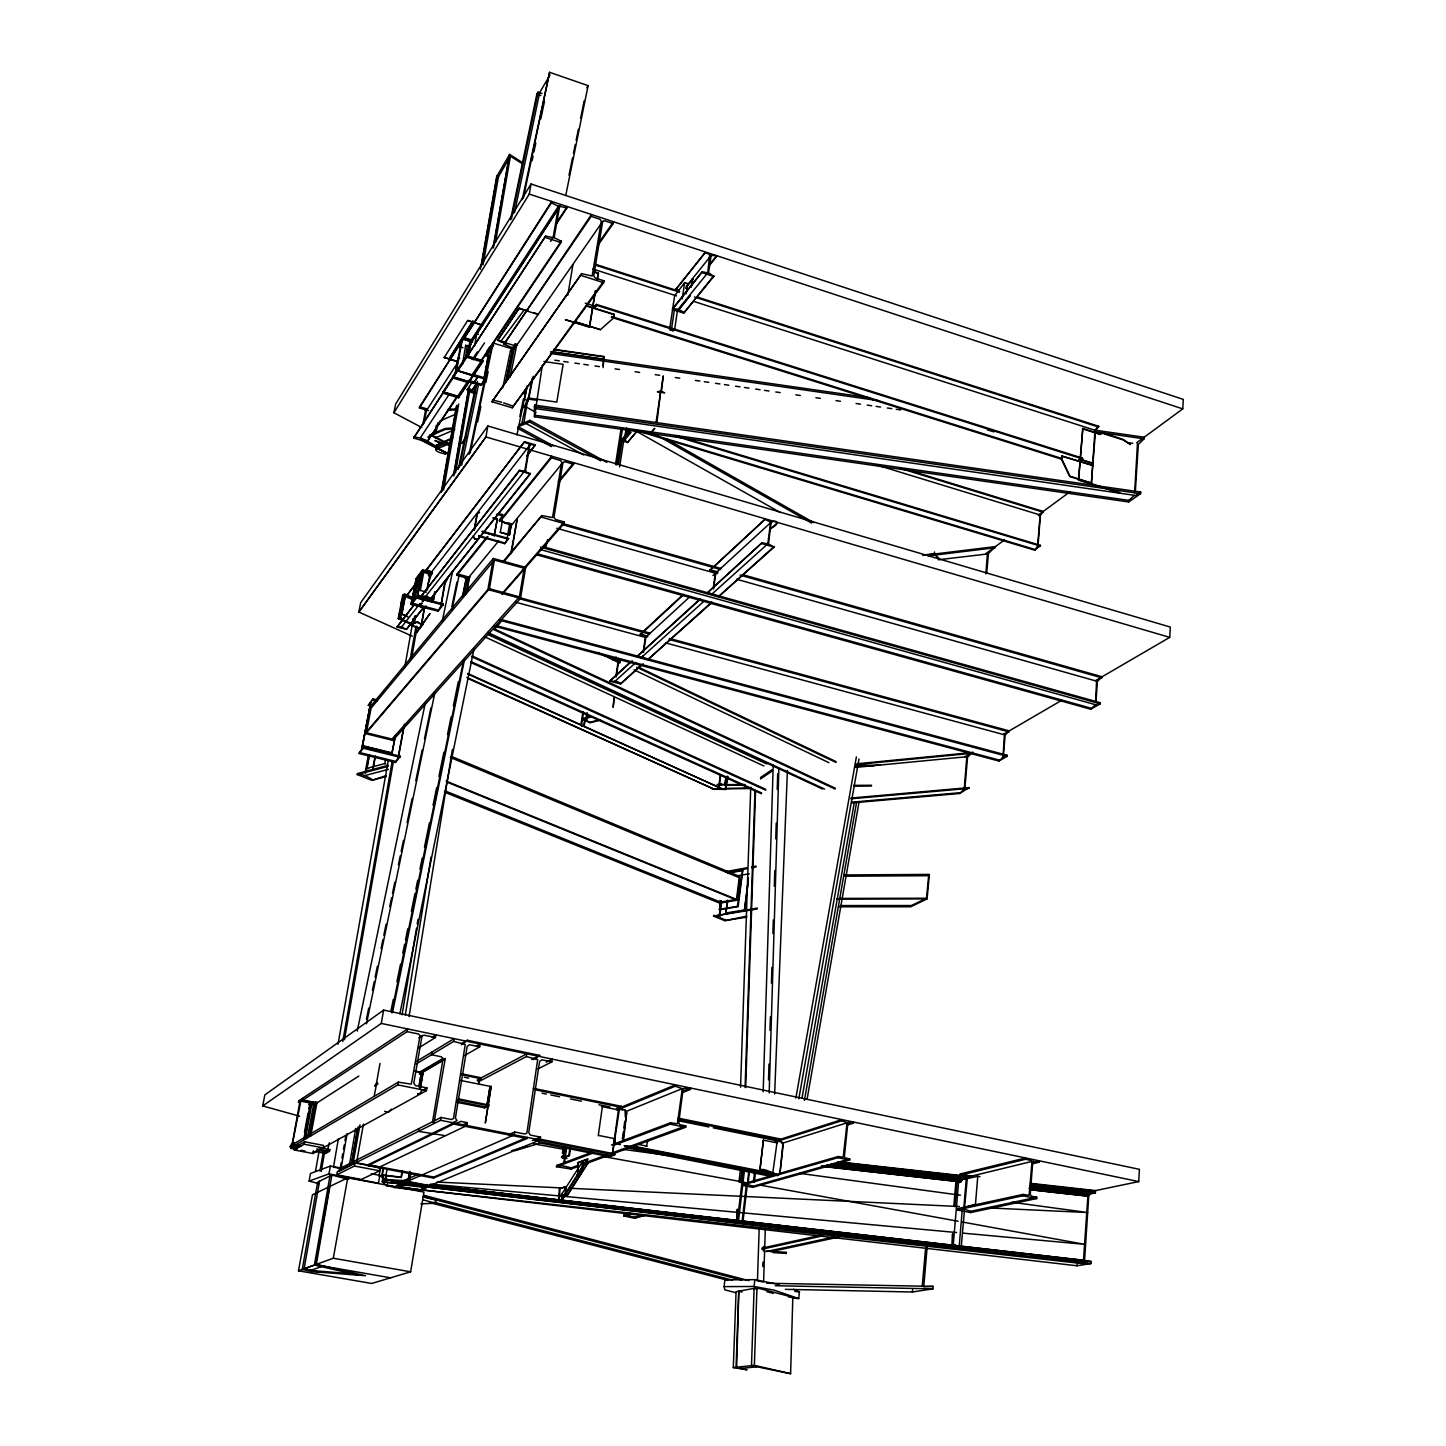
<?xml version="1.0" encoding="UTF-8"?>
<svg xmlns="http://www.w3.org/2000/svg" width="1446" height="1446" viewBox="0 0 1446 1446"><rect width="100%" height="100%" fill="white"/><g stroke="black" fill="none" stroke-linecap="round" stroke-linejoin="round"><path stroke-width="1.5" d="M398.319 757.776L400.397 756.276L363.868 747.293L361.97 749.39L361.988 748.287M757.487 1289.272L754.107 1288.386L751.486 1365.639L790.619 1373.7L792.824 1297.225L756.963 1287.862L736.068 1291.676L733.303 1367.591L747.076 1369.814L736.068 1367.301L738.743 1291.188L742.069 1292.055M763.181 1091.875L773.212 765.205M768.513 1079.873L768.983 1064.111M769.977 1030.329L770.411 1016.827M771.423 983.045L771.893 967.284M772.887 933.52L773.321 919.999M774.297 886.235L774.803 870.456M775.761 838.933L776.231 823.172M777.207 789.408L777.713 773.628M769.182 1092.977L778.888 768.422M762.783 1266.588L762.928 1262.105M763.307 1250.917L763.452 1246.434M765.35 1228.178L763.596 1282.024L757.433 1280.903L759.168 1229.263M740.551 1087.211L750.745 787.202M745.088 1087.428L754.993 790.456M745.684 1087.609L755.553 790.655M790.619 1373.7L754.378 1365.331L756.963 1287.862M776.773 1142.033L776.574 1140.912L774.658 1141.418M738.816 1291.17L736.647 1367.446M773.52 1173.158L773.899 1174.351M774.64 1094.062L787.419 770.465M1134.423 495.382L1128.766 500.37L1128.675 501.961L534.46 416.791L534.442 406.724L534.713 405.115L1140.713 492.038L1140.605 493.646L1128.675 501.961M603.199 365.766L603.759 356.493L553.8 349.299M603.145 367.609L603.759 356.493M1094.658 1190.763L1138.707 1181.581L1139.394 1169.326L383.642 1010.103L264.853 1094.893L262.702 1105.937L299.647 1116.204M1095.634 680.542L1169.724 637.361L1170.32 627.076L487.862 425.974L360.687 602.657L358.861 612.056L412.237 636.186M1136.556 442.856L1182.756 408.875L1183.298 399.385L531.044 184.004L395.626 404.085L393.927 412.761L421.852 427.582M1086.886 1261.87L1085.133 1261.997L1084.572 1260.352L1088.73 1196.149L1089.814 1194.107L1095.363 1192.932L1095.508 1190.582L1030.546 1183.316M1134.64 492.779L1137.442 443.994M1135.255 492.399L1138.345 444.392L1144.075 438.825L1144.184 437.234L1095.092 430.185M405.115 1182.123L382.738 1179.502L405.151 1182.105L382.738 1179.502L382.34 1181.78L387.022 1185.955L1076.963 1265.774L1090.862 1263.623L1091.007 1261.219L429.805 1184.925M1076.963 1265.774L1077.107 1263.406M536.629 554.794L1090.718 709.227L1100.261 703.841L1100.334 702.738L542.828 546.588M1095.96 701.78L1097.424 681.428L1102.087 676.782L742.431 574.586M1090.718 709.227L1095.363 704.672M1095.58 702.34L1096.556 681.156L736.683 579.25M1101.093 432.842L1122.964 439.873L1130.483 444.555L1123.434 439.53L1101.545 432.499L1100.93 434.252L1082.801 428.432L1078.535 480.126L1119.403 492.923M1101.545 432.499L1100.189 434.505L1082.349 428.793M618.382 1110.311L618.237 1108.721M1025.521 1159.276L1025.612 1157.975L960.307 1173.971L960.198 1175.218L1025.521 1159.276L1030.817 1160.379L1031.956 1162.06L1029.136 1195.282L1022.9 1194.432L957.36 1208.675L957.252 1209.922L970.519 1212.579L1036.637 1198.571L1036.728 1197.252L1031.414 1196.167L1030.257 1194.486L1032.769 1161.662L1039.276 1162.15L1039.367 1160.831L1032.787 1162.421M1061.726 456.014L1092.995 465.522L1061.726 456.014L1061.472 459.358L1069.697 476.511L1091.387 483.307L1094.984 430.275L693.7 301.401M1091.387 483.307L1095.508 430.854L1098.707 426.281L696.755 296.882M957.252 1209.922L1022.792 1195.77L1022.9 1194.432M1079.168 461.509L1079.331 459.25L1092.815 463.515M1093.158 463.262L1079.674 458.997L1079.511 461.256L1082.602 458.165L596.493 304.419L594.288 308.07L596.493 304.419M1078.535 480.126L1082.801 428.432M601.518 1106.497L618.924 1110.022L620.063 1108.955L625.015 1109.968L626.66 1112.39L622.792 1141.075M1091.748 483.054L1070.04 476.258L1061.816 459.105L1062.069 455.743M635.318 430.257L1034.758 550.185L1037.632 546.136L1040.072 515.734L1038.626 515.535M1034.758 550.185L1040.524 545.377L677.614 436.059M1037.957 546.407L1040.379 515.517L1043.235 511.45L905.286 469.173M493.809 626.082L998.843 761.03L1007.139 756.348L1007.229 755.3L501.455 619.575M1003.325 756.168L1005.151 735.074L1009.236 730.881L669.335 638.391M970.519 1212.579L970.628 1211.314L1036.728 1197.252M979.972 1176.701L977.767 1176.249L975.472 1204.229L962.403 1208.043M967.085 1178.671L960.271 1179.34L958.535 1182.647L953.312 1244.084L955.987 1245.53M998.843 761.03L1002.186 758.156M956.113 1246.506L959.222 1245.928L962.223 1210.266M964.898 1178.363L965.277 1179.231M963.777 1208.567L966.362 1177.839L965.277 1176.249M964.446 1208.693L967.428 1177.098L1033.51 1161.048M1084.572 1260.352L961.283 1246.235L964.41 1210.718M1003.163 754.74L1004.392 734.785L665.54 642.855M986.606 573.52L988.468 553.475L995.444 546.588L923.108 555.409M785.286 1289.344L912.426 1292.001L932.905 1288.838L933.104 1286.38L766.561 1283.235M922.205 1286.416L925.621 1247.934M985.883 573.827L987.383 553.963L938.183 559.783M927.139 1247.247L923.741 1286.813L933.104 1286.38M852.001 802.892L959.71 793.493L969.019 787.6L851.025 798.047M969.019 787.6L964.807 789.1L967.555 757.234L972.128 752.516M912.426 1292.001L912.643 1289.597M959.71 793.493L964.229 789.028L966.796 756.728L855.671 767.374M840.234 905.576L911.432 905.539L926.525 898.237L928.639 875.698L843.723 876.222M838.77 906.805L910.709 906.787L927.085 898.888L929.38 874.414L843.886 874.957M934.496 551.956L934.297 554.035L938.852 558.752M775.797 1141.78L841.789 1120.722L847.049 1122.692L843.217 1157.18L838.065 1156.547L742.105 1184.184L741.979 1185.214L752.806 1187.329L849.633 1160.053L849.76 1158.933L845.079 1157.866L844.41 1156.402L847.808 1123.415L848.748 1122.277L853.411 1123.144L853.52 1122.024L847.067 1124.066M741.979 1185.214L837.957 1157.686L838.065 1156.547M841.789 1120.722L841.897 1119.602L775.924 1140.731M478.626 1082.946L478.861 1080.054L477.252 1080.795M792.209 1298.074L798.716 1298.562L799.439 1291.82L793.402 1289.29M631.215 1146.063L629.155 1148.214L770.682 1176.303L775.526 1174.911L775.652 1173.845L631.757 1145.865M772.525 1174.748L777.171 1141.418L779.629 1138.815L678.12 1118.101M776.755 1142.882L777.894 1141.111L781.238 1141.798L782.864 1144.166L779.9 1173.881L783.262 1144.039L781.653 1141.671L778.291 1140.984L777.117 1142.864L763.38 1140.153L759.891 1170.41C762.982 1165.458 785.865 1181.219 773.664 1173.23M754.884 1279.656L724.898 1279.855L724.085 1286.615L754.089 1286.488L754.884 1279.656L779.033 1284.518M770.682 1176.303L775.652 1173.845M507.004 539.503L508.594 538.527L482.187 531.134M752.806 1187.329L752.932 1186.298L849.76 1158.933M753.42 1182.087L754.667 1171.35M754.324 1182.268L755.571 1171.531M759.891 1170.41L763.38 1140.153M742.123 1168.946L740.551 1182.177L738.942 1181.978L740.515 1168.766M741.021 1182.683L741.798 1176.086M743.443 1169.868L737.605 1219.195L738.617 1219.809L744.329 1171.477M747.329 1183.876L748.847 1170.899M747.998 1184.003L749.534 1171.025M385.449 1180.641L386.299 1175.544M727.519 900.334L725.91 913.022L744.491 909.968L748.432 877.975M748.178 882.349L744.491 909.968M445.278 790.962L720.506 902.123L736.502 899.394L739.213 877.668L450.339 757.469M444.446 792.119L719.728 903.154L737.08 900.207L740.009 876.619L451.188 756.294M718.933 909.389L737.388 906.317L742.684 870.528L738.201 906.642L719.746 909.715L720.072 900.424M719.493 913.926L721.138 900.985M720.036 914.143L721.681 901.201M757.379 908.052L713.547 916.168L724.844 920.65L746.823 916.204M727.79 900.442L725.91 913.022M774.188 546.443L718.427 596.728L774.098 547.13L768.495 543.931L771.098 522.566C776.285 518.734 781.256 523.94 770.682 528.242M726.507 777.858L725.639 789.444L727.338 776.195M728.079 776.556L726.416 784.545M611.369 1154.36L685.621 1127.302L685.802 1125.928L679.873 1124.717L678.716 1122.964L683.108 1089.181L684.627 1088.169L690.483 1089.38L690.646 1088.025L682.313 1091.387M761.915 542.883L706.714 593.456L761.915 542.883L767.826 543.75L770.61 521.988L764.916 519.385L709.859 570.375L717.849 572.652M764.916 519.385L709.859 570.357M719.746 909.715L720.885 900.768M720.343 774.713L718.662 787.763L717.415 788.811M720.741 774.713L719.042 787.745L720.018 788.775M468.757 678.861L714.414 789.353L722.892 789.209L467.691 673.456M725.006 784.473L726.037 776.574L725.006 784.473L717.089 784.6M376.81 1082.458L377.984 1083.976L374.55 1086.054L376.484 1083.126L380.009 1063.479M613.375 1145.449L670.275 1124.175L670.456 1122.801L677.415 1123.777L682.277 1088.639L675.246 1086.199L617.153 1110.148M675.246 1086.199L675.427 1084.843L617.334 1108.865M714.414 789.353L466.805 677.415M646.398 1146.443L648.007 1139.575M713.203 588.685L715.3 573.231L714.179 571.586M713.637 588.793L715.734 573.357L717.18 572.453M630.348 1212.995L623.967 1214.857L623.822 1215.941L634.667 1218.309L634.812 1217.207L641.229 1215.381M629.155 1148.214L633.583 1145.575M414.875 598.427L414.875 599.457L416.936 596.891L443.235 603.958L443.036 605.043L438.011 611.188L411.08 604.211L416.81 577.695M418.725 576.9L418.725 575.888M539.069 1142.828L609.742 1156.728L614.64 1154.956L614.785 1153.908L538.454 1138.852M533.357 1088.332L621.382 1106.298L621.238 1107.329L535.4 1089.814M622.358 1138.761L623.262 1132.236M623.859 1127.898L624.762 1121.373M625.359 1117.017L625.015 1109.968M623.497 1140.804L626.678 1112.824M609.742 1156.728L612.471 1152.914L618.436 1109.932M328.242 1149.01L328.206 1150.42L329.833 1149.642L329.525 1151.323L325.549 1153.474L316.692 1151.793M598.246 1135.779L602.313 1107.076M577.713 1175.164L587.998 1159.186L578.436 1162.711L577.713 1175.164L577.731 1162.566L587.293 1159.041L577.026 1175.02M679.475 291.405L675.318 290.068L705.015 252.743L709.733 254.369L707.745 272.842L702.25 271.776L672.408 309.498L683.741 313.113L713.764 276.439L708.576 272.679L711.143 255.472L716.71 255.689L709.896 264.13M564.663 1146.642L563.018 1157.812L568.766 1155.625L569.959 1147.509M563.018 1157.812L569.453 1155.752L570.339 1149.678M643.199 651.983L645.314 637.433L644.283 635.933M643.597 652.092L645.874 637.126L690.158 596.457M592.48 1152.064L556.656 1165.512L556.475 1166.723L571.08 1169.055L571.242 1167.844L577.605 1165.512M705.015 252.743L675.318 290.068M700.171 598.807L637.035 656.52L648.025 659.466L711.812 602.042M370.176 704.292L370.068 703.28M402.404 1170.772L401.265 1177.46L382.232 1175.255L382.829 1168.205M382.232 1175.255L383.208 1168.567M686.199 293.773L687.7 283.579L684.645 282.603L674.613 295.834L669.625 329.29L673.113 331.062L674.686 329.146L677.559 309.86M683.741 313.113L713.872 275.571M563.398 1146.624L562.44 1153.185L564.012 1153.366L564.988 1146.805M563.325 1153.528L564.211 1147.473M563.705 1157.957L565.332 1146.768M647.718 636.891L640.307 634.198L682.404 595.21M691.26 287.194L692.507 278.608L692.236 285.26M565.278 1186.533L565.332 1193.221L560.813 1200.252L558.427 1201.048L559.367 1188.576L565.964 1186.66L566.019 1193.348L561.5 1200.379M563.705 1163.235L565.982 1147.672M559.114 1201.174L560.054 1188.702L565.964 1186.66M564.374 1163.379L566.651 1147.799M656.141 421.961L660.569 392.246L656.954 422.214M630.727 661.672L609.851 681.12L620.533 683.94L641.644 664.6M682.241 298.906L684.645 282.603M534.821 1140.533L539.087 1141.382L538.78 1143.461L514.957 1150.745M427.185 1184.491L426.787 1186.931L540.099 1139.936L540.533 1137.116L530.411 1135.11L528.748 1132.634L539.593 1061.436L541.87 1059.81L551.848 1061.888L552.264 1059.123L546.281 1062.159M620.334 661.943L613.104 659.394L619.503 661.111M615.869 676.674L617.984 662.521L616.99 661.057M616.267 676.782L618.382 662.63L619.719 661.78M624.672 437.993L625.811 430.655M585.702 718.897L584.094 726.019L581.762 726.199L580.912 724.97L582.919 711.938M625.07 438.12L625.738 433.746L628.612 430.42M625.937 432.444L626.624 428.034M582.358 726.47L581.509 725.241L583.515 712.209M627.492 442.494L637.596 430.42L627.492 442.494L621.165 440.614L629.787 430.149M586.877 712.986L585.757 719.837L581.997 718.807L590.456 716.62M587.166 713.113L586.841 721.012L589.733 722.331L600.307 719.602M592.48 716.638L581.907 719.385L589.733 722.331M527.013 1138.508L527.194 1137.387L433.71 1177.08L368.17 1164.681L367.989 1165.675L433.547 1178.074L527.013 1138.508L453.574 1124.048L367.989 1165.675M461.599 1043.65L467.347 1040.252L539.701 1055.381L533.538 1059.575M615.49 464.636L620.949 429.354M616.864 465.07L622.575 428.233M478.463 1081.807L526.344 1056.574L537.659 1059.538L526.886 1133.086L524.844 1134.007L514.686 1132.001L514.252 1134.839L403.036 1183.208L403.452 1180.767L417.858 1174.441M526.344 1056.574L526.778 1053.809L477.397 1079.891M618.328 464.293L622.051 440.723L629.444 431.956L631.034 432.426L623.624 441.193L619.593 466.859M456.593 1102.214L484.753 1107.835L488.712 1105.901L488.856 1104.979L458.4 1098.87M484.753 1107.835L486.904 1105.124L490.067 1086.344L487.139 1105.449L488.856 1104.979M614.261 314.378L613.466 318.174L614.261 314.378L586.48 305.612M382.539 1180.081L383.244 1175.761M409.073 1016.556L452.417 749.39M502.16 594.342L564.012 523.542L564.283 521.97L555.445 519.457L553.963 517.288L562.91 462.847L564.898 461.708L573.646 464.274L573.899 462.72L558.228 481.572M455.074 1124.084L460.894 1121.373L467.401 1122.656L466.95 1125.512L378.075 1167.79M464.437 1055.598L479.71 1046.85L480.162 1044.066L476.349 1046.271M506.245 381.545L513.041 348.016L503.931 344.256L591.161 216.358L599.873 219.214L601.265 221.256L592.119 276.023L581.617 273.656L492.002 401.771L512.227 407.808L603.633 282.675L603.94 280.795L595.156 277.994L593.746 275.933L602.639 221.708L604.536 220.75L613.212 223.588L613.52 221.762L598.011 243.814M479.06 1081.138L481.319 1077.812L461.545 1073.763M379.015 1176.321L380.425 1167.681M405.314 1014.965L431.035 857.171M453.574 1124.048L453.755 1122.909L368.17 1164.681M467.347 1040.252L461.419 1044.753M595.264 292.381L589.643 326.76L565.332 319.693L589.317 327.194L595.3 290.664M597.053 279.928L598.427 273.041L594.234 271.703M597.361 279.494L598.427 273.041M594.053 308.396L594.433 306.028L593.601 308.341M433.547 1178.074L433.71 1177.08M444.302 1135.526L418.509 1131.35L418.979 1128.567M420.822 1203.867L435.662 1203.199L436.204 1199.909M547.546 539.774L545.955 546.534M402.06 1014.875L416.502 928.26M417.243 923.813L417.984 919.367M419.611 1190.456L426.606 1186.877L419.611 1190.456L393.945 1187.491L400.669 1183.894L393.945 1187.491M519.421 596.855L524.211 568.278L494.369 560.036L371.08 708.124L366.416 732.742L391.993 739.069L519.421 596.855L489.417 588.685L366.416 732.742M432.426 1122.602L443.054 1058.815L441.446 1056.809L431.504 1054.767L431.974 1052.055M493.321 558.463L487.917 589.552L365.133 733.52L392.878 740.388L520.488 598.409L525.675 567.41L493.321 558.463L370.194 706.823M434.071 1122.512L445.278 1058.4M410.628 1271.811L423.967 1192.064L347.727 1177.821L312.481 1194.83L298.472 1270.799L371.694 1283.47L410.628 1271.811L333.303 1258.237L298.472 1270.799M428.197 1186.805L408.531 1183.099L398.951 1187.238L408.694 1182.123L428.359 1185.828L418.364 1190.871L428.197 1186.805L428.45 1185.34L408.784 1181.635L405.169 1183.659L425.016 1187.22L428.45 1185.34M441.03 1117.451L339.557 1168.639L339.105 1171.115L440.56 1120.307L441.03 1117.451L451.405 1119.511L453.484 1118.571L465.232 1044.446L453.683 1041.427L416.249 1063.931M453.683 1041.427L454.152 1038.644L416.719 1061.274M492.002 401.771L581.617 273.656M591.161 216.358L591.468 214.514L503.931 344.256M504.22 561.428L541.852 515.589L552.517 517.541L561.699 462.485L560.885 460.678L551.468 457.786L500.623 520.94M551.468 457.786L551.739 456.231L499.503 521.193M530.321 473.872L519.62 470.095L421.057 596.403L430.655 598.987L530.321 473.872L519.512 470.745L421.057 596.403M526.814 456.177L535.255 444.88L524.5 441.717L425.847 570.447C437.343 569.778 426.227 581.834 427.51 589.878M294.189 1149.968L304.13 1144.22L323.199 1147.853L323.651 1145.431L304.582 1141.78L294.641 1147.564L294.189 1149.968L312.969 1153.528L426.425 1090.646L426.895 1087.898L415.436 1085.585L413.791 1083.144L422.033 1036.023L424.076 1035.173L435.427 1037.523L435.879 1034.83L432.065 1037.216M567.808 295.201L572.941 264.618M351.74 1163L357.614 1128.748M502.286 521.681L500.28 532.345L509.426 534.912L511.414 524.247L502.069 521.934L511.414 524.247M551.378 446.615L517.776 428.396L519.385 426.263L529.67 422.015L529.977 420.316L606.886 462.413M401.265 1177.46L401.988 1170.682M458.219 369.29L457.966 370.592L472.119 374.839L561.03 242.548L561.265 241.139L554.125 237.704L559.638 206.254L566.94 207.935L567.194 206.525L556.059 223.443M495.617 627.022L495.418 628.251L501.654 620.316L495.58 627.221M417.786 1093.483L417.623 1094.405L421.274 1092.381M418.888 1086.832L421.328 1072.516L414.984 1071.215M419.105 1086.705L421.545 1072.39L415.201 1071.106M542.34 365.332L534.46 416.791M510.818 553.71L517.252 518.644L511.396 553.023M420.117 1089.055L423.027 1072.715L420.262 1088.965M408.224 1179.394L409.363 1172.724M408.531 1180.008L410.013 1171.35M408.531 1183.099L408.784 1181.635M409.67 1179.611L410.791 1172.977M475.77 393.258L471.92 391.161L472.227 389.336M340.443 1166.886L341.202 1162.53M341.961 1158.174L342.702 1153.8M343.461 1149.443L344.22 1145.087M344.979 1140.713L345.721 1136.357M347.094 1133.628L341.057 1168.585L333.466 1167.157L338.418 1138.743M349.498 1164.789L355.734 1128.368M387.42 1183.696L387.022 1185.955L1087.428 1264.147L382.34 1181.78L1090.971 1261.798L429.805 1184.961L539.412 1197.903M501.708 520.849C498.798 518.066 507.528 513.565 498.78 514.125M550.583 241.355L553.185 237.325L558.536 206.344L551.414 202.82L463.859 338.888L470.239 341.563L467.401 357.289M526.724 400.524L521.789 423.696M527.935 398.048L524.012 422.395L583.768 455.002M536.972 400.307L528.188 399.042L532.327 378.093M478.481 536.321L504.762 543.66L506.751 540.153L509.805 523.127C504.094 526.416 500.714 516.222 499.286 520.578M425.739 571.007L524.5 441.717M504.762 543.66L508.594 538.527M509.426 534.912L511.197 524.518M358.301 1275.155L314.415 1265.051L329.959 1176.014L331.893 1175.038L348.667 1179.43M453.646 474.487L468.685 387.889M492.959 248.206L509.607 154.433L522.169 162.44M331.893 1175.038L316.331 1264.364L365.531 1275.715L311.721 1271.594L302.268 1269.425L317.65 1182.159L329.959 1176.014M453.791 475.933L469.209 387.076M493.484 247.338L509.607 154.433M455.472 473.023L470.095 388.685M495.472 242.422L510.42 156.168L509.082 155.318L496.683 176.629L480.434 269.317M474.776 393.475L470.926 392.318L476.059 383.913M380.262 1167.555L354.957 1163.018L337.243 1171.893L336.719 1174.821L361.337 1179.43L379.702 1170.808L380.316 1167.302L355.047 1162.53L338.147 1171.441M371.261 1173.754L379.864 1175.363L378.509 1183.153L328.965 1173.881L309.101 1181.093L310.51 1173.465L330.393 1166.054L341.148 1168.079M398.301 1082.15L294.351 1143.461L293.918 1145.81L397.813 1084.898L398.301 1082.15L411.315 1084.139L420.099 1035.625L418.49 1033.998L407.103 1031.631L302.485 1100.37L302.919 1098.056L407.573 1028.919L407.103 1031.631M457.966 370.592L545.63 236.078L553.059 237.614M551.414 202.82L551.649 201.428L463.859 338.888M497.334 518.915L494.189 535.743L497.334 518.915L493.267 517.776M384.925 1180.84L387.148 1168.73M489.417 588.685L494.369 560.036M517.776 428.396L519.674 424.564L529.977 420.316M807.085 1099.267L858.96 802.422M1079.331 459.25L1078.373 461.346M319.946 1171.061L323.47 1151.07M342.792 1041.482L392.137 761.626M410.158 659.466L416.032 626.136M319.53 1181.237L304.112 1268.775L318.825 1272.137M321.247 1171.387L324.754 1151.414M344.437 1039.638L393.312 762.114M411.676 657.749L417.153 626.678M441.283 492.327L456.394 406.199M441.789 491.568L456.9 405.404M481.301 266.263L497.189 175.779L498.509 176.593L483.054 264.871M443.597 490.104L458.671 403.976M804.428 1100.388L856.502 802.801M315.499 1171.332L319.042 1151.396M338.002 1044.283L388.215 760.686M404.699 667.618L413.321 618.888M474.125 530.321L477.053 513.8L479.476 512.227M474.396 529.977L477.343 513.438M374.207 1095.978L376.394 1084.934M514.324 345.54L497.605 340.406L519.15 308.161L528.296 311.017M795.86 1098.11L856.375 756.927M798.825 1098.779L858.996 758.933M801.988 1098.219L854.297 802.675M497.605 340.406L519.15 308.161M333.303 1258.237L347.727 1177.821M351.848 1162.204L358.192 1126.723M353.24 1162.476L360 1124.771M336.719 1174.821L354.415 1166.036L355.047 1162.53M356.837 1161.102L363.434 1124.102M383.642 1010.103L381.274 1023.425L262.702 1105.937M487.862 425.974L485.928 436.945L358.861 612.038L485.91 436.945L1169.724 637.361M531.044 184.004L529.272 194.071L393.927 412.761M482.801 360.687L458.744 396.421L442.964 391.739L442.711 393.077L458.49 397.758L482.548 362.06L482.801 360.687L466.552 355.77L442.892 392.119L458.671 396.819L482.729 361.084L466.48 356.15M438.011 611.188L440.759 606.272M441.283 603.506L444.645 583.063M441.464 603.271L445.133 583.136L447.899 578.147M486.525 354.505L486.886 351.107M473.547 383.407L477.758 376.918L473.547 383.407L452.616 376.719L481.283 385.323L483.524 380.804L488.314 355.409L486.796 354.433M488.314 355.409L484.03 380.533L485.657 378.183L472.806 374.315M481.283 385.323L485.657 378.183M474.469 346.335L476.764 333.809L478.445 334.333M475.499 392.481L467.166 389.589L475.571 392.101M329.399 1142.683L327.338 1150.998L325.838 1151.811L316.999 1150.13M371.062 702.087L361.627 749.155L359.15 753.529L395.445 762.422L400.397 756.276M430.655 598.987L530.429 473.24M416.791 597.686L432.462 601.898L433.673 595.318M434.161 594.704L432.462 601.898M432.517 572.58L422.738 569.923L417.569 595.879L433.258 600.09L434.794 591.667M328.965 1173.881L330.393 1166.054M433.258 600.09L434.903 593.167M329.58 1186.588L315.373 1264.708L390.583 1277.812M412.309 597.216L404.085 594.288L399.439 619.051L412.02 624.78L413.086 624.419L414.622 616.177M435.698 448.965C469.426 437.957 415.002 447.917 445.278 453.936L448.983 452.399M415.382 616.014L413.339 623.425M445.278 453.936L449.091 451.857M415.653 615.924L414.604 622.702L417.659 621.961L422.612 624.889L419.376 628.883L410.628 624.907L419.485 628.269L421.238 625.268M420.298 590.619L423.75 572.363L431.848 574.55M462.449 364.609L465.739 344.943M370.158 705.268L362.386 746.19L391.92 753.456L395.192 736.141M391.92 753.456L395.535 735.761M465.287 358.825L467.401 345.449M458.49 397.758L458.744 396.421M466.552 355.77L466.299 357.144L482.548 362.06M410.628 624.907L417.659 621.961M466.769 356.602L469.48 343.805L476.764 333.809M468.649 355.355L471.053 342.286L472.426 341.509M395.445 762.422L398.03 758.084M427.076 589.751L430.077 573.429L429.046 571.911M421.617 623.244L424.184 608.386L422.847 609.977M325.549 1153.474L325.838 1151.811M398.156 757.487L403.832 726.615M398.391 757.234L404.464 724.157M307.474 1137.315L313.637 1104.328L312.264 1102.286M305.449 1138.797L309.354 1135.652L315.608 1102.105L317.017 1102.394L311.161 1133.827M406.38 629.444L423.66 607.302L406.38 629.444L397.09 626.986L414.152 604.771L397.09 626.986M453.086 378.057L467.13 382.268L427.022 441.952L413.664 438.066L453.321 376.755M419.412 407.953L459.177 345.251L419.647 406.724L419.412 407.953L428.649 410.664M411.08 604.211L416.231 578.472M453.773 375.96L453.574 377.008L457.822 369.796M411.947 603.886L427.528 608.061L411.477 604.5L416.34 578.31M411.893 604.211L416.864 577.388L421.726 571.025L431.794 573.755M455.002 374.333L458.057 357.921L459.72 358.427M415.11 594.252L415.852 590.257M485.458 379.232L456.665 370.556L477.686 377.298M417.822 580.117L414.369 598.228M369.525 755.119L367.031 768.35L384.781 763.578L385.576 759.367M463.66 338.274L459.412 345.63L463.66 338.274L471.667 340.714M312.969 1153.528L313.421 1151.124M313.493 1151.197L313.222 1152.625L317.144 1150.456M482.856 325.151L467.654 320.47L481.753 325.223M445.476 441.536L435.156 446.814L445.476 441.536L449.471 443.633M421.726 571.025L416.737 597.993L443.036 605.043M412.02 624.78L413.158 618.599M427.022 441.952L456.086 397.777M365.079 772.724L368.314 755.517M365.766 772.995L369.019 755.788M456.864 361.627L444.157 357.379L456.954 361.247M428.088 437.415L431.92 435.119L449.923 444.537M398.246 618.599L401.482 618.057L398.246 618.599L402.765 594.74L413.014 598.427M398.951 618.924L399.711 614.839M400.488 610.754L401.699 600.217M399.168 613.845L400.235 613.484L403.832 594.378M434.686 434.017L436.331 425.251M399.439 619.051L400.524 618.689L405.169 593.908M304.473 1132.308L308.052 1113.131M308.866 1108.865L309.661 1104.599L311.053 1103.714L305.052 1137.785M372.652 769.164L374.731 758.084M401.934 613.935L405.242 596.222L401.663 614.026L407.79 616.611M372.996 769.308L375.49 756.023M303.714 1139.773L310.167 1104.961L312.354 1101.888L312.083 1104.364L315.608 1102.105M435.951 433.493L437.993 422.521M357.27 774.568L388.106 766.344L388.269 765.332L357.451 773.574L357.27 774.568L371.803 780.352L386.407 775.562M423.154 440.578L434.198 446.326L452.706 437.596M304.13 1144.22L304.582 1141.78M305.486 1137.695L311.559 1105.232L313.746 1102.177L313.475 1104.636L317.017 1102.394M422.72 425.251L425.486 410.754L424.6 409.471M370.266 705.142L362.494 746.064L392.029 753.33M423.913 423.425L426.425 410.646L457.894 362.368M421.328 439.62L421.527 438.572M359.15 753.529L363.868 747.293M373.032 698.906L368.296 705.431L373.032 698.906L377.279 699.991M296.755 1148.016L290.122 1146.768L292.526 1142.376L299.937 1101.491M302.304 1099.918L302.612 1098.273L298.816 1100.768L298.509 1102.412L302.304 1099.918L315.029 1102.43M290.791 1148.377L294.821 1144.726L290.791 1148.377L296.9 1149.534M290.122 1146.768L293.881 1144.545L294.207 1142.864L292.652 1143.659L292.725 1142.25L300.858 1100.876M413.664 438.066L545.63 236.078M746.425 1184.672L742.123 1220.93L743.027 1221.093L747.311 1184.852M512.227 407.808L603.94 280.795M392.481 1012.724L464.437 659.9M519.837 416.52L523.434 398.879M524.338 394.469L525.223 390.059M569.001 175.255L572.562 157.741M573.447 153.366L575.237 144.6M576.141 140.226L578.364 129.272M580.587 118.337L584.166 100.822M516.963 434.939L526.886 386.263M565.729 195.517L588.088 85.657L549.588 72.3L522.241 199.62M527.266 386.245L524.573 399.494L528.332 400.614L533.267 376.34M399.855 1013.935L474.017 648.802M468.884 578.617L456.846 575.327L457.153 573.863L486.796 536.99M510.149 377.189L516.873 344.455L515.21 343.949L510.42 350.854L502.81 387.745M465.739 594.451L469.335 576.918L467.058 592.499M391.053 1010.465L393.312 999.421M396.927 981.78L400.542 964.12M402.801 953.077L404.609 944.256M405.513 939.846L407.772 928.802M411.387 911.143L414.984 893.483M415.888 889.073L417.695 880.253M419.955 869.209L422.214 858.183M424.473 847.139L429.444 822.864M433.059 805.205L436.656 787.564M438.915 776.52L443.886 752.245M447.501 734.586L451.116 716.927M453.375 705.901L458.328 681.626M391.541 1012.67L463.443 661.003M357.252 1031.106L425.341 702.774M442.259 621.238L452.761 570.555M366.453 1019.123L368.73 1008.097M372.381 990.438L374.207 981.599M375.129 977.189L377.406 966.163M381.075 948.504L382.901 939.665M383.805 935.255L386.1 924.229M389.751 906.57L391.577 897.731M392.499 893.321L394.776 882.295M398.427 864.636L400.271 855.797M401.175 851.387L403.47 840.361M407.121 822.702L412.146 798.427M415.797 780.768L422.196 749.859M424.473 738.834L430.872 707.925M433.167 696.9L434.071 692.489M451.893 606.398L456.918 582.123M366.471 1023.786L435.011 691.929M451.911 610.085L459.232 574.677M505.829 381.744L512.101 351.36L516.873 344.455M462.413 596.529L465.937 579.448L464.726 577.478M462.847 596.276L465.992 580.985L469.335 576.918M508.016 378.87L515.21 343.949M463.949 594.686L467.275 579.177L498.762 540.786M461.672 465.214L478.644 384.148M514.523 212.67L539.629 92.689L550.004 74.939M469.1 454.315L491.965 344.744M470.185 452.978L493.122 343.009L512.101 348.829M523.362 198.048L549.588 72.3M477.65 421.943L480.849 406.597M485.874 382.503L488.152 371.55M532.128 160.614L533.05 156.222M533.972 151.83L535.797 143.046M540.84 118.879L544.491 101.292M458.237 469.354L476.276 383.28M510.546 219.738L536.864 94.153L538.039 92.146L542.015 93.502M459.521 466.913L477.433 381.455M511.523 218.671L538.039 92.146M674.523 308.884L671.631 328.17L670.058 330.086M1002.928 756.909L1002.205 758.138M534.966 408.495L1135.58 495.49L1140.713 492.038M487.392 350.818L486.543 354.812L488.061 355.77M719.222 916.095L718.084 917.017L713.673 915.264M628.92 1214.893L627.654 1215.869L623.967 1214.857M715.734 573.357L716.674 572.417M425.522 597.469L422.467 601.265L424.654 597.234M642.584 656.104L641.681 657.008M615.255 680.705L614.369 681.59L609.941 680.506M624.347 440.18L621.256 440.09M535.147 445.513L530.863 444.356L529.778 445.314L525.513 470.402L526.687 472.155M421.166 595.842L425.775 596.312L524.826 470.745L529.29 445.169L528.64 443.705L524.392 442.349M702.25 271.776L672.535 308.649L678.047 309.263M400.415 627.293L401.843 626.461M1083.379 1261.707L1087.862 1196.33L1087.32 1194.739L1085.512 1194.956M461.907 341.762L456.249 372.182M455.327 373.592L460.985 343.208M419.611 574.64L414.55 599.259L412.092 603.109L438.21 610.085M498.509 176.593L509.354 158.012M586.841 87.7L588.088 85.657M444.085 357.758L467.654 320.47M561.5 1194.468L582.142 1162.277L587.709 1163.361L566.995 1196.131C558.879 1189.516 563.271 1207.916 561.5 1194.468L566.995 1195.517L587.709 1163.361M561.572 1199.421L582.25 1167.247L582.142 1162.277M562.259 1199.565L582.955 1167.392L582.901 1163.361L587.727 1163.976M558.536 206.109L470.239 341.563L471.179 342.033M471.053 342.286L559.62 206.308M471.992 341.455L560.289 205.892M452.616 376.719L456.665 370.556M555.824 224.835L566.94 207.935M448.784 394.939L420.208 438.03L413.899 436.837M472.336 359.403L477.307 351.92M473.366 359.729L484.537 342.883M487.844 349.679L489.453 347.275M481.12 360.488L561.265 241.139M487.013 352.119L493.122 343.009M486.163 356.349L493.628 345.251M467.094 389.968L471.739 382.829M470.926 392.318L475.842 385.088M471.92 391.161L476.565 384.329M515.806 346.624L602.855 221.166M597.704 245.657L613.212 223.588M466.19 436.674L462.087 443.362L465.974 437.867M520.777 410.809L528.332 400.614M524.302 309.769L500.515 341.798L506.678 343.696M600.415 329.67L575.381 321.825L600.415 329.67L613.7 317.867M421.672 571.333L422.738 569.923M416.665 578.472L421.527 572.11M407.049 594.975L416.213 583.009M406.941 595.517L416.105 583.569M430.691 573.122L529.977 444.844M963.651 1209.073L957.36 1208.675M526.922 455.562L535.255 444.88M411.477 604.5L417.261 597.071L422.268 570.555L432.029 573.212M401.663 626.877L418.744 605.223L417.46 605.657M419.936 604.482L422.196 602.946L420.786 604.717L419.756 603.434M473.023 536.52L474.559 538.798L477.849 539.286M422.973 609.381L425.124 606.669M444.121 582.865L446.633 579.719M426.1 605.91L424.437 608.513L421.401 625.865L422.738 624.292M426.642 608.368L411.55 603.615M686.217 286.471L711.143 255.472M747.184 1184.346L742.105 1184.184M499.412 519.927L503.081 515.354M685.603 288.26L693.176 278.825M456.846 575.327L487.917 536.737M1089.416 1194.396L1031.07 1187.889M709.769 264.98L716.601 256.538M677.885 309.661L707.745 272.842M500.28 532.345L509.643 534.64M443.235 603.958L441.012 605.964M510.203 526.832L563.163 462.25M470.203 577.153L465.992 580.985M559.385 481.41L573.646 464.274M503.063 561.59L541.852 515.589M628.215 430.293L625.738 433.746M621.165 440.614L629.516 430.89M524.518 567.537L564.283 521.97M501.943 593.782L524.211 568.278M562.856 1156.041L561.59 1156.619M495.544 627.437L501.581 620.732M563.217 1165.946L556.656 1165.512M391.396 1109.118L388.468 1112.227L384.582 1111.269M364.464 775.399L357.451 773.574M315.282 1103.985L358.861 1076.041M467.275 579.177L468.269 578.581M613.014 660.009L616.213 657.044M640.198 634.848L683.94 594.342M619.575 1108.034L612.724 1152.823L612.887 1154.468L614.785 1153.908M712.968 575.526L771.604 521.753M770.591 528.929L777.135 522.964M609.851 681.12L632.245 660.84M637.035 656.52L700.081 599.457M524.826 470.745L523.38 471.179M614.803 681.446L635.68 662.648M642.114 656.882L703.786 601.391M767.483 544.094L712.119 593.926L706.805 592.824M620.533 683.94L643.163 663.768M648.025 659.466L711.721 602.711M426.425 410.646L427.51 410.321M777.424 1175.652L779.9 1173.881M1098.707 426.281L1094.73 430.185M1082.602 458.165L1080.09 459.955L1079.674 458.997M985.865 553.619L1004.355 540.027M1038.355 515.029L1069.895 491.857M1040.524 545.377L1038.318 546.859M760.542 777.514L771.73 769.887L771.676 771.387L760.506 778.978M311.053 1103.714L308.721 1104.419L309.661 1104.599M418.834 1037.848L422.594 1035.463M418.274 1048.205L435.427 1037.523M419.828 1072.028L443.054 1058.4M419.828 1072.787L443.054 1059.195M419.683 1073.51L444.898 1058.779M419.412 1074.233L444.627 1059.52M964.645 756.873L972.815 752.119M1003.578 734.188L1061.635 700.352M477.053 513.8L479.204 512.589M1007.229 755.3L1003.343 756.71M1100.334 702.738L1096.303 704.925L540.28 549.498M420.985 1091.188L426.895 1087.898M1089.814 1194.107L1029.371 1187.365M531.712 1059.52L539.701 1055.381M585.106 718.626L583.497 725.747L581.762 726.199M537.876 1068.919L551.848 1061.888M338.201 1171.188L354.993 1162.765M451.459 1123.379L457.081 1120.614L455.4 1118.12L467.185 1046.362L469.516 1044.735L479.71 1046.85M461.708 1125.386L467.401 1122.656M508.504 1134.712L514.686 1132.001M439.891 421.003L455.743 414.189M429.462 435.192L445.332 428.45L452.508 428.034L454.803 429.245M428.233 436.692L445.187 429.48L452.327 429.082M435.463 437.831L453.61 430.149M434.198 446.326L452.508 438.644M532.291 1140.551L540.533 1137.116M616.484 1108.341L621.382 1106.298M526.706 1146.1L511.685 1150.673M625.901 1111.522L682.277 1088.603M682.132 1092.742L690.483 1089.38M611.459 1144.943L670.456 1122.801M556.475 1166.723L592.3 1153.33M583.985 1163.18L607.302 1154.649M611.55 1153.095L685.802 1125.928M571.08 1169.055L577.442 1166.741M585.919 1163.65L607.139 1155.914M313.005 1265.557L304.112 1268.775L310.944 1270.329L321.374 1266.642M776.394 1139.864L779.629 1138.815M501.509 402.223L492.363 399.964M782.394 1143.226L848.748 1122.277M846.958 1125.169L853.411 1123.144M623.822 1215.941L630.203 1214.098M634.667 1218.309L645.368 1215.273M958.535 1182.647L961.373 1181.834M363.651 775.906L388.323 769.362M371.803 780.352L386.227 776.574M589.643 722.892L600.217 720.18M963.994 1179.412L977.767 1176.249M1032.697 1163.723L1039.276 1162.15M761.97 1248.151L819.105 1235.589M761.861 1249.217L823.389 1235.734M766.145 1251.64L834.523 1236.872M770.447 1251.748L838.825 1237.053M725.621 871.667L747.365 867.69M751.721 866.895L756.077 866.1M727.681 872.173L747.257 868.594M751.613 867.799L755.969 867.004M727.573 872.788L741.87 870.185M730.429 872.751L742.684 870.528M736.629 875.915L749.227 873.818M713.547 916.168L757.27 908.974M724.844 920.65L746.714 917.107M923.144 555.065L934.333 553.691L938.888 558.409M928.169 555.879L995.336 547.691M733.303 1367.591L754.378 1365.331M741.075 1368.458L756.62 1366.813M856.918 763.777L969.905 752.733M856.845 764.518L972.055 753.276M850.953 798.807L968.947 788.377M852.074 802.15L959.783 792.733M448.043 409.363L455.87 408.893M447.899 410.393L455.689 409.923L457.731 411.026M721.174 783.461L720.831 785.449M717.921 784.69L744.853 784.509M724.988 785.377L744.78 785.051M724.283 788.395L750.582 787.98M714.469 788.847L722.964 788.721M750.528 788.522L712.3 789.118L725.639 789.444M855.887 765.386L880.325 765.169M855.797 766.127L873.583 765.982M618.219 1110.311L619.358 1109.245L622.666 1109.913M853.736 785.359L871.558 785.268M853.646 786.118L871.486 786.028M839.096 898.418L926.525 898.237M836.782 899.051L927.085 898.888M775.291 1285.729L932.905 1288.838M385.251 1179.647L407.772 1180.713M437.035 1182.069L560.849 1187.871M569.869 1188.287L959.349 1206.524M990.853 1208.006L1087.663 1212.543L1011.784 1202.222M766.47 1251.043L786.479 1252.326M773.014 1252.579L786.353 1253.447M794.939 1291.495L799.439 1291.82M788.341 1296.881L792.824 1297.225M311.993 1270.564L352.426 1273.818M385.54 1179.918L403.524 1181.563M430.51 1184.057L956.601 1232.534M963.343 1233.167L1084.753 1244.355L962.584 1222.069M837.758 1162.982L967.736 1177.189M1030.474 1184.057L1095.472 1191.179L1030.51 1183.858M831.342 1164.265L966.018 1179.105M1031.125 1186.28L1093.989 1193.221M1069.805 1193.221L1074.288 1193.727M837.921 1161.771L967.826 1176.303M837.903 1162.15L965.567 1176.538M831.504 1163.668L967.645 1178.635M1030.383 1185.648L1095.363 1192.932M827.925 1164.843L962.205 1179.809M826.859 1165.115L961.482 1180.044M826.642 1165.44L961.21 1180.569M1089.055 1194.92L1030.528 1189.1M834.017 1166.579L910.13 1174.857M912.553 1175.381L961.698 1180.641M1029.227 1188.449L1051.35 1190.691M1053.899 1191.215L1064.798 1192.209M1067.365 1192.715L1087.645 1195.065M826.624 1165.693L961.03 1181.237M825.106 1166.072L959.819 1181.147M1029.425 1188.937L1087.79 1195.481M824.202 1166.127L961.012 1181.364M821.473 1166.326L960.271 1181.852M821.545 1166.072L960.307 1181.744M571.242 1167.844L564.067 1166.127M488.242 1192.119L468.052 1189.805L474.794 1190.673M501.69 1193.655L492.725 1192.625L501.69 1193.781M506.172 1194.179L526.344 1196.475L517.397 1195.589M530.827 1196.999L956.8 1245.729M381.834 1174.911L400.885 1177.098M450.122 1187.835L429.95 1185.503L463.57 1189.299L454.604 1188.341M479.277 1191.197L488.242 1192.227M506.172 1194.288L512.896 1195.065M530.845 1197.143L537.569 1197.921M542.051 1198.445L551.016 1199.475M555.499 1199.981L575.689 1202.313M580.171 1202.837L600.343 1205.169M604.826 1205.675L613.791 1206.723M618.273 1207.229L624.997 1208.006M629.498 1208.531L638.463 1209.561M642.946 1210.085L651.911 1211.115M656.394 1211.64L663.118 1212.417M667.6 1212.923L676.565 1213.971M681.048 1214.477L687.79 1215.255M692.273 1215.779L701.238 1216.809M705.72 1217.333L725.892 1219.665M730.375 1220.171L750.564 1222.503M755.047 1223.027L764.012 1224.057M768.495 1224.581L788.666 1226.895M793.149 1227.419L802.132 1228.449M806.615 1228.973L813.339 1229.751M817.821 1230.275L826.787 1231.305M831.269 1231.811L837.993 1232.588M844.717 1233.366L851.441 1234.143M864.907 1235.697L855.924 1234.667L862.069 1235.643M876.113 1236.999L869.389 1236.222L876.059 1237.143M880.596 1237.505L900.768 1239.837M905.25 1240.361L914.234 1241.391M938.888 1244.247L918.716 1241.915L924.717 1242.891M943.37 1244.753L952.336 1245.801M968.025 1247.609L977.008 1248.639M990.456 1250.194L981.491 1249.163L987.383 1250.121M994.938 1250.718L1001.662 1251.477L994.92 1250.772M1006.145 1252.001L1015.11 1253.031M1026.317 1254.333L1019.593 1253.555L1025.413 1254.513M1044.265 1256.411L1050.989 1257.17L1043.325 1256.574M1055.472 1257.695L1064.437 1258.725L1055.472 1257.713M398.879 1182.177L391.649 1181.617L396.15 1182.141M448.097 1187.871L440.994 1187.274L445.495 1187.835M461.527 1189.407L454.442 1188.811L458.96 1189.389M467.908 1190.347L472.715 1190.709M479.114 1191.649L486.145 1192.263M497.334 1193.546L492.58 1193.185L497.081 1193.8M506.028 1194.721L510.763 1195.101M524.175 1196.655L517.234 1196.005L521.771 1196.637M530.7 1197.559L535.363 1197.939M541.907 1198.842L548.793 1199.493M555.372 1200.379L559.982 1200.776M573.411 1202.331L566.579 1201.662L571.116 1202.331M580.027 1203.217L586.841 1203.885M591.251 1204.5L598.029 1205.169M604.699 1206.036L611.459 1206.723M618.165 1207.573L622.648 1208.006M629.371 1208.874L636.059 1209.561M642.819 1210.41L649.489 1211.115M656.285 1211.947L660.677 1212.399M667.492 1213.23L674.107 1213.953M680.958 1214.785L685.296 1215.236M694.405 1216.321L698.725 1216.791M705.612 1217.604L712.137 1218.345M716.836 1218.888L723.325 1219.629M730.284 1220.442L736.755 1221.183M741.509 1221.725L747.944 1222.485M754.957 1223.262L761.373 1224.021M768.404 1224.816L774.803 1225.575M779.629 1226.1L785.991 1226.877M793.077 1227.636L799.421 1228.413M806.543 1229.172L813.267 1229.95M817.749 1230.456L824.021 1231.251M831.197 1232.01L837.451 1232.805M844.663 1233.546L848.639 1234.107M880.542 1237.668L886.687 1238.499M893.99 1239.204L900.117 1240.035M905.214 1240.487L911.305 1241.337M929.886 1243.325L938.852 1244.355M943.334 1244.861L949.335 1245.729M968.007 1247.699L976.972 1248.711M1006.127 1252.055L1011.983 1252.959M434.27 1186.533L430.33 1185.865M479.15 1191.721L483.633 1192.245M541.961 1198.969L546.443 1199.493M580.081 1203.379L584.582 1203.885M591.306 1204.663L595.788 1205.187M604.771 1206.217L609.254 1206.741M629.444 1209.073L633.926 1209.579M642.892 1210.627L647.392 1211.133M667.582 1213.465L672.065 1213.989M692.254 1216.321L696.737 1216.845M716.927 1219.177L721.409 1219.683M730.393 1220.731L734.875 1221.237M741.509 1222.159L746.082 1222.539M755.065 1223.569L759.548 1224.093M779.737 1226.425L784.22 1226.931M793.203 1227.979L797.686 1228.485M817.876 1230.817L822.358 1231.341M867.22 1236.529L871.703 1237.035M880.686 1238.083L885.169 1238.589M891.839 1239.457L896.393 1239.891M905.304 1240.993L909.841 1241.445M929.995 1243.831L934.514 1244.283M943.497 1245.331L947.98 1245.837M968.133 1248.223L972.652 1248.693M1030.962 1255.453L1035.463 1255.941M1042.186 1256.737L1046.687 1257.243M1055.652 1258.291L1060.135 1258.797M1069.118 1259.828L1075.842 1260.605M1080.325 1261.129L1084.825 1261.635M1069.48 1260.189L1076.186 1260.966M1080.668 1261.49L1085.548 1262.087L1081.066 1261.563M1051.134 1258.924L1055.616 1259.448M1062.34 1260.225L1066.823 1260.731M1073.547 1261.527L1080.27 1262.304M382.34 1181.78L1090.862 1263.623M400.56 1184.617L426.48 1187.618M543.895 1198.427L564.03 1200.795M568.513 1201.319L588.649 1203.687M593.131 1204.211L613.285 1206.579M617.749 1207.103L637.903 1209.471M642.367 1209.995L651.333 1211.061M655.797 1211.585L662.521 1212.363M666.986 1212.905L675.951 1213.953M680.415 1214.477L687.139 1215.273M693.845 1216.05L700.569 1216.845M705.052 1217.369L711.757 1218.165M718.481 1218.942L725.187 1219.737M731.911 1220.532L736.375 1221.057M743.099 1221.834L749.805 1222.629M756.529 1223.424L760.994 1223.949M767.718 1224.726L774.423 1225.521M781.147 1226.316L785.612 1226.841M792.336 1227.618L799.042 1228.413M805.765 1229.208L810.248 1229.733M816.954 1230.51L823.678 1231.305M830.384 1232.1L834.866 1232.625M843.813 1233.673L848.296 1234.197M855.002 1234.992L859.484 1235.517M868.431 1236.565L872.914 1237.089M893.05 1239.457L897.532 1239.981M1058.689 1258.924L1063.153 1259.448M1069.877 1260.243L1074.342 1260.767M392.173 1181.418L398.915 1182.195M441.554 1187.166L448.278 1187.943M455.02 1188.739L459.503 1189.245M468.468 1190.293L472.969 1190.817M479.692 1191.612L484.175 1192.119M493.158 1193.167L497.641 1193.691M504.383 1194.486L508.865 1194.992M517.849 1196.041L522.331 1196.565M529.055 1197.36L535.797 1198.138M542.521 1198.915L547.022 1199.439M553.746 1200.234L558.228 1200.74M567.212 1201.789L571.694 1202.313M580.677 1203.361L585.16 1203.885M591.884 1204.663L596.385 1205.187M605.35 1206.235L609.851 1206.759M630.04 1209.109L634.523 1209.633M654.731 1211.983L659.213 1212.507M679.403 1214.857L683.886 1215.381M704.094 1217.731L708.576 1218.255M717.559 1219.303L722.042 1219.809M742.232 1222.177L746.732 1222.683M623.497 1149.407L668.124 1155.462M672.589 1156.077L677.053 1156.692M799.801 1173.375L960.469 1195.227M553.728 349.679L603.705 356.873M551.45 351.613L603.615 359.114M550.673 351.884L869.733 397.777M550.402 353.457L878.481 400.632M1094.965 431.776L1144.075 438.825M554.812 360.199L559.277 360.849M563.723 361.482L568.188 362.133M574.893 363.091L579.358 363.741M583.822 364.374L588.287 365.025M594.975 365.983L599.439 366.615M615.056 368.875L619.521 369.507M635.137 371.749L639.602 372.399M655.237 374.641L659.683 375.291M675.318 377.533L679.783 378.165M695.399 380.425L699.864 381.057M704.329 381.708L708.793 382.34M715.481 383.298L719.945 383.949M724.41 384.582L728.874 385.232M735.562 386.19L740.027 386.841M744.491 387.474L748.956 388.124M755.643 389.082L760.108 389.715M764.572 390.366L769.037 390.998M775.743 391.974L780.207 392.607M795.824 394.848L800.289 395.499M815.905 397.74L820.37 398.373M835.987 400.632L840.451 401.265M856.068 403.506L860.533 404.157M867.239 405.115L871.703 405.766M876.168 406.398L880.614 407.049M887.32 408.007L891.784 408.64M896.249 409.29L900.713 409.923M1128.332 442.657L1132.796 443.289M543.913 361.536L563.127 364.302L556.8 402.096L528.893 398.084M534.442 406.724L1140.605 493.646M534.731 415.201L1128.766 500.37M533.863 1143.858L564.97 1149.534M602.729 1156.42L744.889 1182.358M760.451 1185.178L958.138 1221.255M754.089 1286.488L774.116 1290.139L798.716 1298.562M405.26 1183.171L422.901 1186.479M403.036 1183.208L416.52 1185.738M399.114 1186.28L418.527 1189.913M300.985 1150.311L305.07 1151.07M634.812 1217.207L630.058 1216.231L629.534 1215.002M354.415 1166.036L379.702 1170.808M319.349 1147.654L329.833 1149.642M293.881 1144.545L300.985 1145.901M316.945 1148.937L329.525 1151.323M293.918 1145.81L298.653 1146.949M309.354 1135.652L310.763 1135.923M959.222 1245.928L961.445 1246.362M302.485 1100.37L316.403 1103.099M310.944 1102.792L312.336 1103.081M298.816 1100.768L311.902 1103.334M311.559 1105.232L310.131 1103.533M561.464 1157.469L566.995 1158.553M440.56 1120.307L540.099 1139.936M538.292 1139.9L614.64 1154.956M539.231 1141.78L609.887 1155.697M752.932 1186.298L748.052 1184.527M598.933 1135.508L614.93 1138.707L615.255 1143.515L620.244 1144.509L614.568 1143.786L614.243 1138.978M639.186 1144.599L647.121 1146.172M970.628 1211.314L964.482 1209.236M760.289 1170.284L773.718 1172.959M633.438 1146.66L775.526 1174.911M629.805 1146.407L624.13 1145.684L629.1 1146.678M629.299 1147.13L770.79 1175.237M397.813 1084.898L426.425 1090.646M458.255 1099.791L488.712 1105.901M456.755 1101.292L484.898 1106.931M459.647 1080.27L490.067 1086.344M837.957 1157.686L849.633 1160.053M670.275 1124.175L685.621 1127.302M1022.792 1195.77L1036.637 1198.571M960.307 1173.971L971.296 1176.213M960.198 1175.218L969.326 1177.08M461.382 1074.685L481.175 1078.716M677.993 1119.168L779.502 1139.882M678.084 1120.668L708.847 1126.94M713.24 1127.844L774.767 1140.37M464.274 1077.216L468.649 1078.101M542.015 1093.158L546.407 1094.062M550.781 1094.947L559.548 1096.737M570.483 1098.96L581.437 1101.201M598.969 1104.762L609.905 1106.985M960.271 1179.34L962.458 1179.773M381.256 1023.425L1138.707 1181.581M314.415 1265.051L315.355 1265.268M359.349 752.498L395.644 761.391M362.819 745.684L392.372 752.95M363.669 748.323L400.199 757.306M372.833 699.936L377.099 701.003M309.101 1181.093L318.951 1183.641M735.779 1292.67L724.844 1289.868L724.085 1286.615M434.089 1202.222L732.58 1280.162M422.594 1199.782L435.662 1203.199M429.48 1202.548L728.061 1280.361M766.904 1291.712L773.303 1293.375M423.768 1195.282L748.865 1280.65M423.353 1196.547L742.178 1280.27M423.063 1196.963L436.168 1200.144M620.623 683.343L615.653 680.813M397.198 626.443L406.489 628.883M383.389 1178.291L387.618 1179.412M382.539 1178.345L386.769 1179.466M499.087 620.081L1007.139 756.348M496.177 625.594L998.915 759.981M420.406 590.474L426.498 592.101M430.745 598.409L426.389 595.987M418.057 595.264L433.746 599.494M487.917 589.552L520.488 598.409M518.807 598.572L649.561 634.125M669.191 639.457L1009.163 731.911M428.414 574.749L428.594 575.761M640.307 634.198L647.591 636.204M515.662 602.187L645.982 637.541M457.153 573.863L469.082 577.117M425.847 570.447L431.577 572.001M424.094 571.242L431.902 573.357M518.987 597.487L649.724 633.059M478.59 535.671L504.871 543.009M536.827 553.637L1090.79 708.124M474.559 538.798L477.56 539.629M713.312 594.216C711.884 592.48 716.746 597.596 718.499 596.095M540.461 547.148L1100.261 703.841M482.078 531.803L508.468 539.195M484.265 532.544L494.46 535.4M492.996 518.12L497.044 519.259M541.599 517.18L564.012 523.542M562.584 523.488L720.759 568.423M562.404 524.645L720.596 569.561M740.117 575.11L1102.015 677.867M709.95 569.688L717.722 571.929M556.764 528.278L717.18 573.719M496.502 514.18L502.973 516.005M761.825 543.588L774.098 547.13M427.239 440.723L421.166 438.319M419.647 406.724L427.239 408.965M512.589 406.001L503.66 402.874M627.582 441.97L624.744 440.307M641.916 431.432L1034.812 549.444M468.685 380.443L481.464 384.274M633.041 429.896L637.306 431.179M675.336 436.186L1040.469 546.118M458.942 346.516L462.937 347.727M898.743 467.926L1043.181 512.173M510.42 350.854L512.101 351.36M464.094 337.605L472.119 340.063M875.734 464.69L1039.927 514.939M463.479 339.322L472.589 342.124M469.48 343.805L471.161 344.311M468.703 346.1L470.384 346.606M465.937 345.702L467.618 346.209M497.677 340.027L506.01 342.594M1078.987 479.801L1119.873 492.58M534.116 312.842L538.4 314.18M519.078 308.558L538.328 314.559M611.477 316.475L1061.147 458.237M611.333 317.307L1061.075 459.033M596.367 305.251L1082.548 458.96M987.401 429.824L993.836 431.866M585.287 303.136L596.023 306.534M586.245 305.919L614.008 314.686M683.868 312.264L678.698 309.48M593.926 272.137L598.102 273.475M581.31 275.535L603.633 282.675M675.445 289.236L679.204 290.447M595.734 264.365L679.566 291.351M595.589 265.178L679.439 292.164M694.496 297.008L1098.653 427.058M592.914 269.028L676.547 295.888M545.377 237.487L561.03 242.548M702.123 272.643L713.764 276.439M529.254 194.071L1182.756 408.875M536.864 94.153L540.876 95.544M371.984 779.358L365.35 775.743M724.952 919.746L720.56 918.011L719.765 916.312M367.031 768.35L368.079 768.766M384.781 763.578L385.829 764.012M446.181 781.147L736.502 899.394M446.669 781.979L737.08 900.207M564.518 1157.198L563.47 1155.643M478.771 1082.873L479.692 1084.229M467.582 673.999L722.892 789.209M470.908 661.563L761.554 792.95M470.745 662.467L761.464 793.782M472.065 655.942L765.729 789.317M471.884 656.827L765.639 790.149M417.551 622.575L422.612 624.889M400.524 618.689L413.086 624.419M400.235 613.484L407.519 616.701M485.223 637.017L763.868 765.982M487.88 632.462L824.545 789.064M487.718 633.402L822.413 788.956M487.501 634.306L766.705 763.904M404.97 596.33L413.014 599.837M493.773 628.594L835.228 788.197M493.628 629.534L835.137 789.028M403.253 628.034L402.259 626.57M420.37 606.434L419.34 604.916M597.56 652.453L619.882 663.099M634.071 669.86L828.901 762.675M638.879 667.347L836.023 761.608M618.418 658.526L622.485 660.461M636.71 667.257L835.933 762.458M434.396 445.278L428.685 441.898M435.354 445.784L439.349 447.844M435.156 446.814L449.128 454.08M445.278 442.584L451.26 445.73M431.794 435.842L450.772 445.784M446.832 444.32L450.664 446.326M440.958 442.53L434.885 440.542L439.692 443.054M518.066 426.715L553.619 446.001M529.67 422.015L600.705 460.84M523.488 405.495L536.177 412.508M522.657 405.856L526.272 407.844M635.029 430.456L780.424 512.571M666.624 439.042L813.7 522.602M654.622 433.981L811.549 523.036M496.683 176.629L498.039 177.478M522.584 163.922L509.082 155.318M379.864 1175.363L386.389 1181.237M643.578 657.55L643 656.213M473.294 536.177L474.83 538.436M715.047 572.236L715.3 573.212M423.154 600.47L423.335 601.5M422.286 600.235L422.467 601.265M420.623 603.669L420.786 604.717M534.731 409.326L534.713 405.115M955.896 1181.762L953.8 1206.362L954.902 1206.488L956.999 1181.888L955.896 1181.762M952.553 1234.071L952.354 1244.247L952.553 1234.071M737.333 1209.362L736.827 1219.394L737.333 1209.362M663.208 376.141L661.003 390.944L657.352 391.794L664.708 392.842L661.491 391.324L663.208 376.141M614.098 697.749L613.194 707.022L614.098 697.749M491.152 1086.362L485.35 1122.765L491.152 1086.362M429.878 613.628L416.593 632.679L429.878 613.628M446.778 453.339L420.822 439.837L446.778 453.339M472.932 321.066L449.11 358.879L472.932 321.066M690.013 295.761L678.644 309.751L690.013 295.761M654.64 428.468L650.411 433.276L654.64 428.468M1087.862 1196.131L1029.66 1189.624L1087.862 1196.131M400.795 1182.123L391.83 1181.093L400.813 1182.141M1039.782 1255.887L1030.817 1254.857L1039.764 1255.923M1084.608 1261.057L1068.919 1259.249L1084.608 1261.057"/></g></svg>
